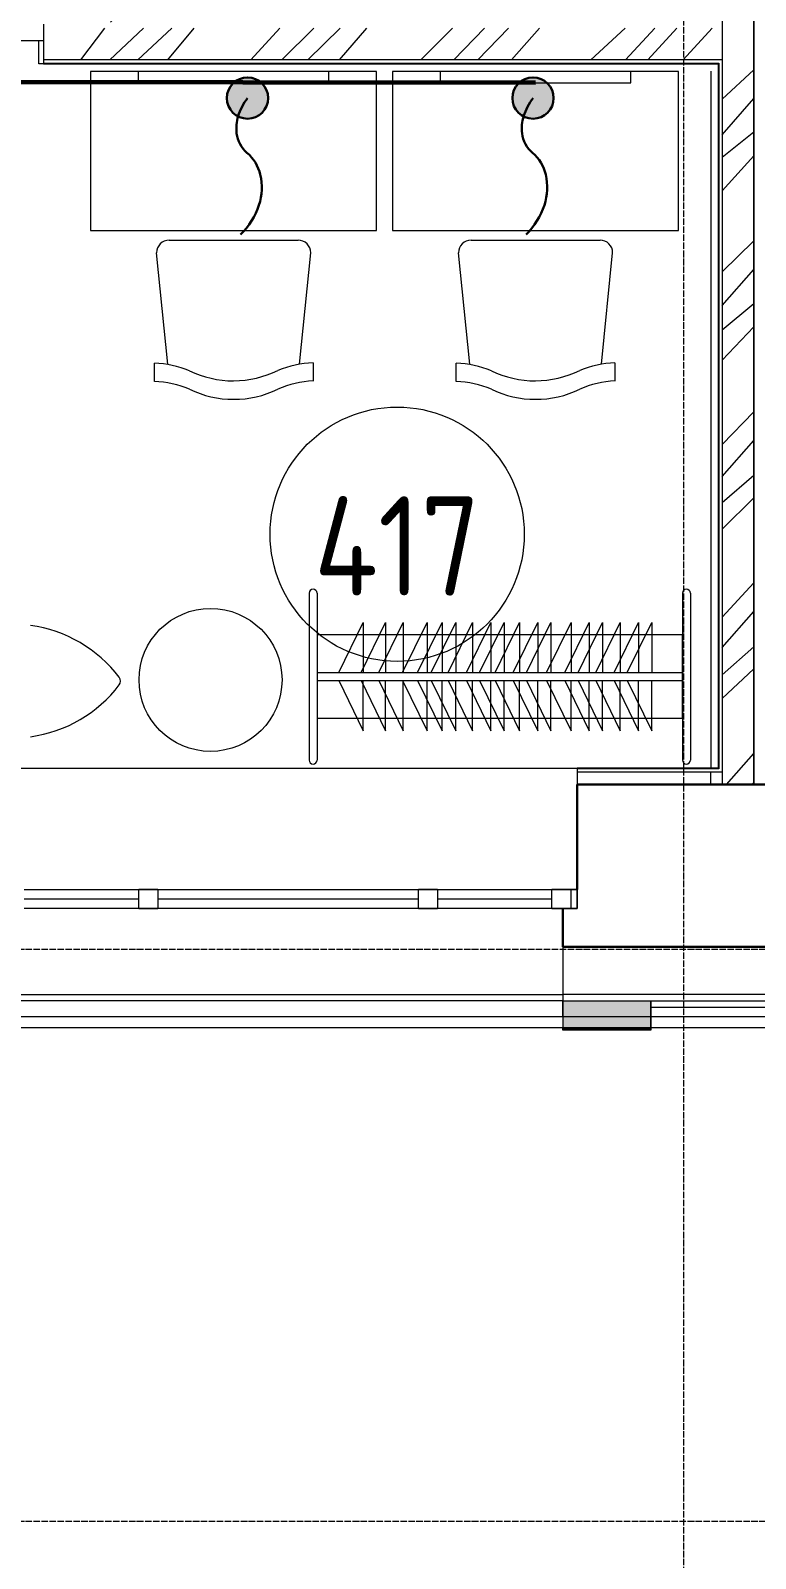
# Model space of a CAD drawing. Header units: millimetres. Extents: x -32 to 417638015, y -35 to 175284279.
# Drawn here: x 417427062 to 417429343, y 175231663 to 175236470 of the extents above; entities that cross this region are included whole.
import ezdxf
from ezdxf import colors
from ezdxf.entities.mleader import LeaderData, LeaderLine
from ezdxf.math import Vec2, Vec3

# ---------------------------------------------------------------- set-up
doc = ezdxf.new("R2010")
doc.units = ezdxf.units.MM
doc.linetypes.add('ADSK_Линия сетки', pattern=[25, 20, -2.5, 0, -2.5])
for name, color, linetype, lineweight in [('_ Окна', 7, 'Continuous', 9), ('_ЭМ_гофра', 5, 'Continuous', 60), ('Аннотация', 7, 'Continuous', 18), ('Двери', 7, 'Continuous', 9), ('Ограждение', 7, 'Continuous', 9), ('Окна', 7, 'Continuous', 9), ('Оси', 253, 'Continuous', 9), ('Перекрытие', 7, 'Continuous', 18), ('Стены наружные', 7, 'Continuous', 18), ('Стены несущие', 7, 'Continuous', 30), ('Стены отделка', 7, 'Continuous', 30), ('Стены штриховка', 7, 'Continuous', 9), ('ТХ', 5, 'Continuous', 0), ('ТХ_Задание ЭОМ_СС', 6, 'Continuous', 0), ('ШТРИХОВКА', 252, 'Continuous', 15), ('ЭОМ_Кабельный вывод', 1, 'Continuous', 35)]:
    doc.layers.add(name, color=color, linetype=linetype, lineweight=lineweight)
doc.layers.add('_ЭМ_Надписи', color=7, linetype='Continuous')
doc.layers.add('Линии', color=7, linetype='Continuous', lineweight=9, true_color=0x00a600)
doc.styles.add('GOST Common', font='GOST_Common.ttf', dxfattribs={"width": 0.9, "height": 349.9999999999996})
doc.styles.add('ЭОМ', font='isocpeur.ttf', dxfattribs={"width": 0.85, "height": 250})

# ---------------------------------------------------------------- blocks, each defined once
blk = doc.blocks.new('_ЭМ_ТХ2_4 Этаж')
at = {"color": 8}
for centre, radius, start, end in [((42751.34093579484, 2483.773916311562), 424.0169514317633, 37.33783500678599, 82.14828665425509), ((43072.56395527555, 2728.815685875714), 20, 322.662164993214, 37.33783500678599), ((42751.34093579484, 2973.857455439866), 424.0169514317633, 277.8517133457449, 322.662164993214)]:
    blk.add_arc(centre, radius, start, end, dxfattribs=at)
at = {"layer": 'ТХ', "color": 8}
for p, q in [((43245.41175366772, 4116.238134827494), (43651.45754025551, 4116.238134827494)), ((44195.41175366772, 4116.238134827494), (44601.45754025551, 4116.238134827494)), ((43241.40268115682, 3725.421902864093), (43205.82879505714, 4076.655176216662)), ((43655.46661276638, 3725.421902864093), (43691.04049886606, 4076.655176216662)), ((44191.40268115682, 3725.421902864093), (44155.82879505714, 4076.655176216662)), ((44605.46661276638, 3725.421902864093), (44641.04049886606, 4076.655176216662)), ((43198.93117159553, 3671.818390695669), (43198.93117159553, 3729.334666748735)), ((43698.17777331686, 3729.867224860296), (43698.17777331686, 3672.084669751552)), ((44148.93117159553, 3671.818390695669), (44148.93117159553, 3729.334666748735)), ((44648.17777331686, 3729.867224860296), (44648.17777331686, 3672.084669751552))]:
    blk.add_line(p, q, dxfattribs=at)
for points in [[(42998.43464696157, 4146.23813482745), (43898.43464696157, 4146.23813482745), (43898.43464696157, 4646.23813482745), (42998.43464696157, 4646.23813482745)], [(43948.43464696157, 4146.23813482745), (44848.43464696157, 4146.23813482745), (44848.43464696157, 4646.23813482745), (43948.43464696157, 4646.23813482745)], [(43710.80023041676, 2611.718966790002), (44860.80023041676, 2611.718966790002), (44860.80023041676, 2874.218966790002), (43710.80023041676, 2874.218966790002)]]:
    blk.add_lwpolyline(points, close=True, dxfattribs=at)
for points in [[(43148.43464696157, 4646.23813482745), (43148.43464696157, 4611.23813482745), (43748.43464696157, 4611.23813482745), (43748.43464696157, 4646.23813482745)], [(44098.43464696157, 4646.23813482745), (44098.43464696157, 4611.23813482745), (44698.43464696157, 4611.23813482745), (44698.43464696157, 4646.23813482745)], [(43685.80023041676, 3005.468966790002), (43685.80023041676, 2480.468966790002)], [(43685.80023041676, 3005.468966790002), (43685.80023041676, 3005.468966790002)], [(43710.80023041676, 3005.469042428296), (43710.80023041676, 2480.46891222195)], [(44860.80023041676, 3005.468966790002), (44860.80023041676, 2480.468966790002)], [(44885.80023041676, 3005.469031848472), (44885.80023041676, 2480.468966790002)], [(43779.25140050362, 2755.468966790002), (43856.15385225724, 2913.361204155248), (43856.15385225724, 2755.468966790002)], [(43849.51586428593, 2755.468966790002), (43926.41831603955, 2913.361204155248), (43926.41831603955, 2755.468966790002)], [(43905.44091323327, 2755.468966790002), (43982.34336504649, 2913.361204155248), (43982.34336504649, 2755.468966790002)], [(43980.0073494048, 2755.468966790002), (44056.90980115841, 2913.361204155248), (44056.90980115841, 2755.468966790002)], [(44027.32815781544, 2755.468966790002), (44104.23060962866, 2913.361204155248), (44104.23060962866, 2755.468966790002)], [(44070.34728971432, 2755.468966790002), (44147.24974152754, 2913.361204155248), (44147.24974152754, 2755.468966790002)], [(44123.40415993641, 2755.468966790002), (44200.30661174963, 2913.361204155248), (44200.30661174963, 2755.468966790002)], [(44180.76300248812, 2755.468966790002), (44257.66545424174, 2913.361204155248), (44257.66545424174, 2755.468966790002)], [(44222.34834078263, 2755.468966790002), (44299.25079259585, 2913.361204155248), (44299.25079259585, 2755.468966790002)], [(44271.10294285725, 2755.468966790002), (44348.00539461087, 2913.361204155248), (44348.00539461087, 2755.468966790002)], [(44328.46178534935, 2755.468966790002), (44405.36423716258, 2913.361204155248), (44405.36423716258, 2755.468966790002)], [(44370.04712370347, 2755.468966790002), (44446.94957551669, 2913.361204155248), (44446.94957551669, 2755.468966790002)], [(44433.14173218916, 2755.468966790002), (44510.04418400239, 2913.361204155248), (44510.04418400239, 2755.468966790002)], [(44490.50057474087, 2755.468966790002), (44567.40302649449, 2913.361204155248), (44567.40302649449, 2755.468966790002)], [(44532.08591303538, 2755.468966790002), (44608.9883648486, 2913.361204155248), (44608.9883648486, 2755.468966790002)], [(44588.01037040661, 2755.468966790002), (44664.91282221983, 2913.361204155248), (44664.91282221983, 2755.468966790002)], [(44645.36921295832, 2755.468966790002), (44722.27166471194, 2913.361204155248), (44722.27166471194, 2755.468966790002)], [(44686.95455125283, 2755.468966790002), (44763.85700306605, 2913.361204155248), (44763.85700306605, 2755.468966790002)], [(43710.80023041676, 2755.468966790002), (44860.80023041676, 2755.468966790002)], [(43710.80023041676, 2730.468966790002), (44860.80023041676, 2730.468966790002)], [(43779.25140050362, 2730.468966790002), (43856.15385225724, 2572.576729424756), (43856.15385225724, 2730.468966790002)], [(43849.51586428593, 2730.468966790002), (43926.41831603955, 2572.576729424756), (43926.41831603955, 2730.468966790002)], [(43905.44091323327, 2730.468966790002), (43982.34336504649, 2572.576729424756), (43982.34336504649, 2730.468966790002)], [(43980.0073494048, 2730.468966790002), (44056.90980115841, 2572.576729424756), (44056.90980115841, 2730.468966790002)], [(44027.32815781544, 2730.468966790002), (44104.23060962866, 2572.576729424756), (44104.23060962866, 2730.468966790002)], [(44070.34728971432, 2730.468966790002), (44147.24974152754, 2572.576729424756), (44147.24974152754, 2730.468966790002)], [(44123.40415993641, 2730.468966790002), (44200.30661174963, 2572.576729424756), (44200.30661174963, 2730.468966790002)], [(44180.76300248812, 2730.468966790002), (44257.66545424174, 2572.576729424756), (44257.66545424174, 2730.468966790002)], [(44222.34834078263, 2730.468966790002), (44299.25079259585, 2572.576729424756), (44299.25079259585, 2730.468966790002)], [(44271.10294285725, 2730.468966790002), (44348.00539461087, 2572.576729424756), (44348.00539461087, 2730.468966790002)], [(44328.46178534935, 2730.468966790002), (44405.36423716258, 2572.576729424756), (44405.36423716258, 2730.468966790002)], [(44370.04712370347, 2730.468966790002), (44446.94957551669, 2572.576729424756), (44446.94957551669, 2730.468966790002)], [(44433.14173218916, 2730.468966790002), (44510.04418400239, 2572.576729424756), (44510.04418400239, 2730.468966790002)], [(44490.50057474087, 2730.468966790002), (44567.40302649449, 2572.576729424756), (44567.40302649449, 2730.468966790002)], [(44532.08591303538, 2730.468966790002), (44608.9883648486, 2572.576729424756), (44608.9883648486, 2730.468966790002)], [(44588.01037040661, 2730.468966790002), (44664.91282221983, 2572.576729424756), (44664.91282221983, 2730.468966790002)], [(44645.36921295832, 2730.468966790002), (44722.27166471194, 2572.576729424756), (44722.27166471194, 2730.468966790002)], [(44686.95455125283, 2730.468966790002), (44763.85700306605, 2572.576729424756), (44763.85700306605, 2730.468966790002)], [(44873.3001295061, 2467.968966790002), (44873.30033132742, 2467.968966790002)]]:
    blk.add_lwpolyline(points, dxfattribs=at)
blk.add_circle((43375.57990261662, 2732.617232682751), 225, dxfattribs=at)
for centre, radius, start, end in [((43245.41175366772, 4076.655176216918), 39.58295861057559, 90, 180.0000000005211), ((43651.45754025548, 4076.655176216918), 39.58295861057559, 359.9999999994789, 90), ((44195.41175366772, 4076.655176216918), 39.58295861057559, 90, 180.0000000005211), ((44601.45754025548, 4076.655176216918), 39.58295861057559, 359.9999999994789, 90), ((43187.70150212912, 3414.029211189874), 315.5053656936938, 67.30392694311874, 87.96026101940048), ((43448.69146451014, 3995.246642904312), 321.8306803474504, 244.3612946005991, 269.954278555431), ((43442.5651047265, 4013.325419111061), 339.9600278277715, 270.9892830939145, 295.2718350658836), ((43709.40744278321, 3414.561769303313), 315.5053656918224, 92.03973898059955, 112.6960730568813), ((44137.70150212912, 3414.029211189874), 315.5053656936938, 67.30392694311874, 87.96026101940048), ((44398.69146451014, 3995.246642904312), 321.8306803474504, 244.3612946005991, 269.954278555431), ((44392.5651047265, 4013.325419111061), 339.9600278277715, 270.9892830939145, 295.2718350658836), ((44659.40744278321, 3414.561769303313), 315.5053656918224, 92.03973898059955, 112.6960730568813), ((43189.85657917461, 3368.044433457399), 303.3739814454822, 66.75305190514018, 88.28589976556259), ((43710.95808844749, 3371.998991118162), 301.4106871721627, 92.37950289174873, 114.1383914908567), ((44139.85657917461, 3368.044433457399), 303.3739814454822, 66.75305190514018, 88.28589976556259), ((44660.95808844749, 3371.998991118162), 301.4106871721627, 92.37950289174873, 114.1383914908567), ((43448.58495292292, 3937.150053377991), 321.8306803474504, 244.3612946005991, 269.954278555431), ((43448.07410577833, 3938.309124481777), 322.9897488788007, 270.04506280802, 295.5918781137556), ((44398.58495292292, 3937.150053377991), 321.8306803474504, 244.3612946005991, 269.954278555431), ((44398.07410577833, 3938.309124481777), 322.9897488788007, 270.04506280802, 295.5918781137556), ((43698.30023041676, 3005.468966790002), 12.5, 0, 180), ((44873.30023041676, 3005.468966790002), 12.5, 0, 180), ((43698.30023041676, 2480.468966790002), 12.5, 180, 0), ((44873.30023041676, 2480.468966790002), 12.5, 180, 0)]:
    blk.add_arc(centre, radius, start, end, dxfattribs=at)
blk = doc.blocks.new('План 4 этажа')
at = {"layer": 'Ограждение', "transparency": 33554432}
blk.add_hatch(color=8, dxfattribs=at).paths.add_polyline_path([(38576.07742563516, 1874.938330652134), (38852.49553615823, 1874.938330652134), (38852.49553615823, 1961.125957870041), (38576.07742563516, 1961.125957870041), (38576.07742563516, 1877.133406089561)])
h = blk.add_hatch(color=8, dxfattribs=at)
h.paths.add_polyline_path([(38576.07742563516, 1869.34835541615), (38852.49553615823, 1869.34835541615), (38852.49553615823, 1870.614894915954), (38576.07742563516, 1870.614894915954)])
h.paths.add_polyline_path([(38852.49553615823, 1873.194124740141), (38852.49553615823, 1873.642229574616), (38576.07742563516, 1873.194124740141)])
at = {"layer": 'Стены штриховка'}
h = blk.add_hatch(dxfattribs=at)
h.set_pattern_fill('ANSI34', color=8, scale=20)
h.set_pattern_definition([(45, (591.9394108331762, 243.9018102923292), (-269.4076836320746, 269.4076836320746), []), (45, (681.7420108331135, 243.9018102923292), (-269.4076836320746, 269.4076836320746), []), (45, (771.5446108331671, 243.9018102923292), (-269.4076836320746, 269.4076836320746), []), (45, (861.3474108331138, 243.9018102923292), (-269.4076836320746, 269.4076836320746), [])])
h.paths.add_polyline_path([(37251.93941083318, 8472.139945119387), (37151.93941083318, 8472.139945119387), (37151.93941083318, 8282.139945119387), (37251.93941083318, 8282.139945119387)], flags=17)
h.paths.add_polyline_path([(39176.93941083318, 2642.13340609282), (39176.93941083318, 8492.139945119387), (39076.93941083318, 8492.139945119387), (39076.93941083318, 5022.139945119387), (37251.93941083318, 5022.139945119387), (37251.93941083318, 7212.139945119387), (37151.93941083318, 7212.139945119387), (37151.93941083318, 5022.139945119387), (36941.93941083318, 5022.139945119387), (36941.93941083318, 4922.139945119387), (39076.93941083318, 4922.139945119445), (39076.93941083318, 2642.13340609282)])
at = {"layer": '_ Окна', "color": 8, "lineweight": 18}
for p, q in [((37241.07742563507, 2252.133406091831), (37241.07742563507, 2312.133406091831)), ((37241.07742563507, 2312.133406091831), (37301.07742563507, 2312.133406091831)), ((37301.07742563507, 2312.133406091831), (37301.07742563507, 2252.133406091831)), ((38121.07742563507, 2252.133406091831), (38121.07742563507, 2312.133406091831)), ((38121.07742563507, 2312.133406091831), (38181.07742563507, 2312.133406091831)), ((38181.07742563507, 2312.133406091831), (38181.07742563507, 2252.133406091831)), ((38541.07742563507, 2252.133406091831), (38541.07742563507, 2312.133406091831)), ((38541.07742563507, 2312.133406091831), (38621.07742563507, 2312.133406091831)), ((38621.07742563507, 2312.133406091831), (38621.07742563507, 2252.133406091831)), ((37301.07742563507, 2252.133406091831), (37241.07742563507, 2252.133406091831)), ((38181.07742563507, 2252.133406091831), (38121.07742563507, 2252.133406091831)), ((38621.07742563507, 2252.133406091831), (38541.07742563507, 2252.133406091831))]:
    blk.add_line(p, q, dxfattribs=at)
at = {"layer": '_ Окна', "color": 8}
for p, q in [((38601.07742563507, 2312.133406091831), (38601.07742563507, 2252.133406091831)), ((37241.07742563507, 2282.133406091831), (36881.07742563507, 2282.133406091831)), ((38121.07742563507, 2282.133406091831), (37301.07742563507, 2282.133406091831)), ((38541.07742563507, 2282.133406091831), (38181.07742563507, 2282.133406091831))]:
    blk.add_line(p, q, dxfattribs=at)
at = {"layer": 'Двери', "color": 8}
for p, q in [((36941.93941083318, 5022.139945119445), (36941.93941083318, 4982.139945119445)), ((36941.93941083318, 4982.139945119445), (36854.93941083318, 4982.139945119445))]:
    blk.add_line(p, q, dxfattribs=at)
at = {"layer": 'Линии', "color": 8}
blk.add_circle((38054.58027244575, 3429.87359011051), 400, dxfattribs=at)
at = {"layer": 'Ограждение', "color": 8}
for p, q in [((38576.0774256351, 1961.125957870041), (38576.0774256351, 1962.133406092704)), ((38576.0774256351, 1961.125957870041), (38576.0774256351, 1912.133406089561)), ((38576.0774256351, 1912.133406089561), (38576.0774256351, 1961.125957870041)), ((38852.49553615819, 1961.125957870041), (38576.0774256351, 1961.125957870041)), ((38852.49553615819, 1961.125957870041), (38576.0774256351, 1961.125957870041)), ((38852.49553615819, 1942.13340609282), (38852.49553615819, 1961.125957870041)), ((38852.49553615819, 1942.13340609282), (38852.49553615819, 1869.341723460413)), ((38852.49553615819, 1870.664890350425), (38852.49553615819, 1942.13340609282)), ((38576.0774256351, 1877.133406089561), (38576.0774256351, 1870.664890350425)), ((38576.0774256351, 1869.341723460413), (38576.0774256351, 1877.133406089561)), ((38576.0774256351, 1870.664890350425), (38576.0774256351, 1874.938330652134)), ((38576.0774256351, 1874.938330652134), (38576.0774256351, 1873.642229574616)), ((38852.49553615819, 1874.938330652134), (38576.0774256351, 1874.938330652134)), ((38852.49553615819, 1873.642229574616), (38852.49553615819, 1874.938330652134)), ((38852.49553615819, 1874.938330652134), (38852.49553615819, 1870.664890350425)), ((38576.0774256351, 1873.642229574616), (38576.0774256351, 1870.664890350425)), ((38576.0774256351, 1870.664890350425), (38576.0774256351, 1873.642229574616)), ((38576.0774256351, 1873.642229574616), (38576.0774256351, 1870.664890350425)), ((38852.49553615819, 1873.642229574616), (38576.0774256351, 1873.642229574616)), ((38576.0774256351, 1872.868074603728), (38576.0774256351, 1873.194124740141)), ((38852.49553615819, 1873.194124740141), (38576.0774256351, 1873.194124740141)), ((38576.0774256351, 1870.951010407007), (38576.0774256351, 1872.868074603728)), ((38576.0774256351, 1872.868074603728), (38576.0774256351, 1870.951010407007)), ((38852.49553615819, 1872.868074603728), (38576.0774256351, 1872.868074603728)), ((38576.0774256351, 1870.614894915954), (38576.0774256351, 1870.951010407007)), ((38852.49553615819, 1870.951010407007), (38576.0774256351, 1870.951010407007)), ((38576.0774256351, 1869.34835541615), (38576.0774256351, 1870.664890350425)), ((38576.0774256351, 1870.664890350425), (38576.0774256351, 1869.341723460413)), ((38852.49553615819, 1870.664890350425), (38576.0774256351, 1870.664890350425)), ((38852.49553615819, 1870.614894915954), (38576.0774256351, 1870.614894915954)), ((38576.0774256351, 1870.335607216053), (38576.0774256351, 1869.34835541615)), ((38852.49553615819, 1870.335607216053), (38576.0774256351, 1870.335607216053)), ((38852.49553615819, 1869.34835541615), (38576.0774256351, 1869.34835541615)), ((38852.49553615819, 1869.341723460413), (38576.0774256351, 1869.341723460413)), ((38852.49553615819, 1870.664890350425), (38852.49553615819, 1873.642229574616)), ((38852.49553615819, 1873.642229574616), (38852.49553615819, 1870.664890350425)), ((38852.49553615819, 1870.664890350425), (38852.49553615819, 1873.642229574616)), ((38852.49553615819, 1873.194124740141), (38852.49553615819, 1872.868074603728)), ((38852.49553615819, 1870.951010407007), (38852.49553615819, 1872.868074603728)), ((38852.49553615819, 1872.868074603728), (38852.49553615819, 1870.951010407007)), ((38852.49553615819, 1870.951010407007), (38852.49553615819, 1870.614894915954)), ((38852.49553615819, 1869.341723460413), (38852.49553615819, 1870.664890350425)), ((38852.49553615819, 1870.664890350425), (38852.49553615819, 1869.34835541615)), ((38852.49553615819, 1869.34835541615), (38852.49553615819, 1870.335607216053))]:
    blk.add_line(p, q, dxfattribs=at)
at = {"layer": 'Окна', "color": 8}
for p, q in [((36881.07742563507, 2312.133406091889), (37241.07742563507, 2312.133406091889)), ((37301.07742563507, 2312.133406091831), (37241.07742563507, 2312.133406091831)), ((37301.07742563507, 2312.133406091889), (38121.07742563507, 2312.133406091889)), ((38181.07742563507, 2312.133406091831), (38121.07742563507, 2312.133406091831)), ((38181.07742563507, 2312.133406091889), (38541.07742563507, 2312.133406091889)), ((38621.07742563507, 2312.133406091831), (38541.07742563507, 2312.133406091831)), ((38621.07742563507, 2252.133406091831), (38621.07742563507, 2312.133406091831)), ((37241.07742563507, 2252.133406091831), (36881.07742563507, 2252.133406091831)), ((37241.07742563507, 2252.133406091831), (37301.07742563507, 2252.133406091831)), ((38121.07742563507, 2252.133406091831), (37301.07742563507, 2252.133406091831)), ((38121.07742563507, 2252.133406091831), (38181.07742563507, 2252.133406091831)), ((38541.07742563507, 2252.133406091831), (38181.07742563507, 2252.133406091831)), ((38541.07742563507, 2252.133406091831), (38621.07742563507, 2252.133406091831))]:
    blk.add_line(p, q, dxfattribs=at)
at = {"layer": 'Оси', "color": 8, "linetype": 'ADSK_Линия сетки'}
for p, q in [((38956.50476387143, -3353.100552087533), (38956.50476387149, 21083.27758073719)), ((-10052.17750458437, 2124.489036623097), (51155.03272199619, 2124.489036622923)), ((-10052.17750458437, 324.4890366230975), (51155.03272199613, 324.4890366229229))]:
    blk.add_line(p, q, dxfattribs=at)
at = {"layer": 'Перекрытие', "color": 8}
for p, q in [((36926.93941083318, 4910.139945119387), (36926.93941083318, 4982.139945119445)), ((36941.93941083318, 4910.139945119387), (36926.93941083318, 4910.139945119387))]:
    blk.add_line(p, q, dxfattribs=at)
at = {"layer": 'Стены наружные', "color": 8}
for p, q in [((36801.07742563507, 2694.13340609282), (38621.07742563507, 2694.13340609282)), ((36841.07742563507, 1982.13340609282), (38576.07742563507, 1982.13340609282)), ((38576.07742563507, 1962.13340609282), (36841.07742563507, 1962.13340609282)), ((8460.180587742012, 1912.133406089677), (39661.07609150128, 1912.133406089561)), ((41822.00930412405, 1877.133406089561), (36502.49553615809, 1877.133406089561)), ((38576.07742563507, 1912.133406089561), (41857.03743222577, 1912.133406089677)), ((38576.07742563507, 1912.133406089561), (38576.07742563507, 1877.133406089561))]:
    blk.add_line(p, q, dxfattribs=at)
at = {"layer": 'Стены несущие', "color": 8}
for p, q in [((38621.07742563507, 2642.13340609282), (38621.07742563507, 2312.133406091831)), ((38621.07742563507, 2642.13340609282), (39621.07609150128, 2642.13340609282)), ((38576.07742563507, 2252.133406091831), (38576.07742563507, 2132.13340609282)), ((38576.07742563507, 2132.13340609282), (39661.07609150128, 2132.13340609282))]:
    blk.add_line(p, q, dxfattribs=at)
at = {"layer": 'Стены отделка', "color": 8, "lineweight": 9}
for p, q in [((39076.93941083318, 7856.544138378056), (39076.93941083318, 2642.13340609282)), ((39176.93941083318, 2642.13340609282), (39176.93941083318, 7852.139945119387)), ((36941.93941083318, 5034.139945119387), (36941.93941083318, 4910.139945119387)), ((36941.93941083318, 4910.139945119387), (39064.93941083318, 4910.139945119387)), ((39064.93941083318, 4910.139945119387), (39064.93941083318, 2694.133406092762)), ((38621.07742563507, 2694.133406092762), (38621.07742563507, 2642.13340609282)), ((39064.93941083318, 2694.133406092762), (38621.07742563507, 2694.133406092762)), ((39041.50476387166, 2642.13340609282), (39041.50476387166, 2682.133406092762)), ((39041.93941083318, 2682.133406092762), (39076.93941083318, 2682.133406092762)), ((38576.07742563507, 2132.13340609282), (38576.07742563507, 1962.13340609282)), ((39661.07609150128, 1982.13340609282), (38576.07742563507, 1982.13340609282)), ((38576.07742563507, 1962.13340609282), (39661.07609150128, 1962.133406092762)), ((38852.49553615809, 1962.13340609282), (38852.49553615809, 1942.13340609282)), ((38852.49553615809, 1942.13340609282), (39252.49553615809, 1942.13340609282))]:
    blk.add_line(p, q, dxfattribs=at)
at = {"layer": 'Стены штриховка', "color": 8}
for p, q in [((39176.93941083318, 8492.139945119445), (39176.93941083318, 2642.13340609282)), ((39076.93941083318, 7852.139945119387), (39076.93941083318, 2642.13340609282)), ((39176.93941083318, 7852.139945119387), (39176.93941083318, 2642.13340609282)), ((39076.93941083318, 4922.139945119445), (36941.93941083318, 4922.139945119387)), ((36941.93941083318, 4912.139945119387), (39066.93941083329, 4912.139945119503)), ((39066.93941083329, 4912.139945119503), (39066.93941083341, 2692.13340609282)), ((39076.93941083318, 4922.139945119445), (39076.93941083318, 2642.13340609282)), ((39041.93941083306, 4887.139945119387), (39041.93941083318, 2692.13340609282)), ((39066.93941083341, 2692.13340609282), (38621.07742563507, 2692.133406092762)), ((38621.07742563507, 2682.133406092762), (39041.93941083318, 2682.133406092762))]:
    blk.add_line(p, q, dxfattribs=at)
at = {"layer": 'Аннотация', "color": 8, "lineweight": 9, "insert": (38054.58027244575, 3392.925469851878), "char_height": 312.5000000000001, "width": 520.2111192702771, "attachment_point": 5, "line_spacing_factor": 1.022765581104984, "style": 'GOST Common'}
blk.add_mtext('417', dxfattribs=at)
blk = doc.blocks.new('*U790')
at = {"lineweight": -2}
h = blk.add_hatch(color=0, dxfattribs=at)
h.dxf.hatch_style = 1
edge = h.paths.add_edge_path()
edge.add_arc((0, 0), 64.99999999999999, 0, 360)
at = {"color": 0, "lineweight": -2}
blk.add_lwpolyline([(0, 0, -0.08936249028699324), (-56.97456346954949, -29.41709668970263, -0.1054592248489479), (-111.2652997080294, -34.2193553929513, -0.1873399643475958), (-171.9810262243399, -1.654433486256588, 0.1592570552632497), (-240.558377878956, 40.09204580356246, 0.1381598355351745), (-336.7434551163078, 35.89434097772137, 0.1214254163346998), (-429.1684163067308, -22.03386083686538)], format="xyb", dxfattribs=at)
blk.add_circle((0, 0), 64.99999999999999, dxfattribs=at)
at = {"color": 7, "style": 'GOST Common', "width": 0.9}
blk.add_attdef('ОБОРУДОВАНИЕ', (25.45192302420901, 114.7032888709673), '', height=250, dxfattribs=at)
blk = doc.blocks.new('*U791')
at = {"lineweight": -2}
h = blk.add_hatch(color=0, dxfattribs=at)
h.dxf.hatch_style = 1
edge = h.paths.add_edge_path()
edge.add_arc((0, 0), 64.99999999999999, 0, 360)
at = {"color": 0, "lineweight": -2}
blk.add_lwpolyline([(0, 0, -0.08936249028699324), (-56.97456346954949, -29.41709668970263, -0.1054592248489479), (-111.2652997080294, -34.2193553929513, -0.1873399643475958), (-171.9810262243399, -1.654433486256588, 0.1592570552632497), (-240.558377878956, 40.09204580356246, 0.1381598355351745), (-336.7434551163078, 35.89434097772137, 0.1214254163346998), (-429.1684163067308, -22.03386083686538)], format="xyb", dxfattribs=at)
blk.add_circle((0, 0), 64.99999999999999, dxfattribs=at)
at = {"color": 7, "style": 'GOST Common', "width": 0.9}
blk.add_attdef('ОБОРУДОВАНИЕ', (25.45192302420901, 114.7032888709673), '', height=250, dxfattribs=at)

msp = doc.modelspace()

# ---------------------------------------------------------------- linework, layer by layer
at = {"layer": '_ЭМ_гофра', "linetype": 'ByBlock'}
msp.add_lwpolyline([(417428650.8989577, 175236305.8030959), (417426807.2162645, 175236307.6581788)], dxfattribs=at)

# ---------------------------------------------------------------- block references
at = {"layer": 'ТХ_Задание ЭОМ_СС', "lineweight": 50}
msp.add_blockref('_ЭМ_ТХ2_4 Этаж', (417384252.4643108, 175231694.5649611), dxfattribs=at)
at = {"layer": 'ШТРИХОВКА'}
msp.add_blockref('План 4 этажа', (417390160.9595469, 175231455.6631508), dxfattribs=at)
at = {"layer": 'ЭОМ_Кабельный вывод', "lineweight": 30, "xscale": -1, "rotation": 270}
for name, p in [('*U790', (417427744.4969651, 175236257.5929958)), ('*U791', (417428642.8904448, 175236257.5929958))]:
    msp.add_blockref(name, p, dxfattribs=at)

# ---------------------------------------------------------------- leaders
at = {"layer": '_ЭМ_Надписи', "color": 7, "ltscale": 5}
ml = msp.add_multileader_mtext('Standard', dxfattribs=at)
ml.set_content('{\\fGOST Common|b0|i0|c0|p34;\\W0.9;\\C256;4\\fGOST Common|b0|i0|c204|p34;ЩРС\\fGOST Common|b0|i0|c0|p34;-2\\fISOCPEUR|b0|i0|c204|p34;\\W0.85; Гр.12\\P\\W1;\\C0;Раб.место учителя, ноутбук}', color=1, style='ЭОМ')
ml.set_leader_properties()
ml.build(insert=Vec2(0, 0))
ml.multileader.update_dxf_attribs({"text_left_attachment_type": 6, "text_right_attachment_type": 6, "dogleg_length": 0, "arrow_head_size": 200})
ctx = ml.context
ctx.base_point, ctx.char_height, ctx.arrow_head_size, ctx.landing_gap_size, ctx.plane_origin = Vec3(417428419.8197578, 175229913.78399, -64.26463315267222), 250, 200, 0, Vec3(417408211.3357249, 175243366.6884485, -64.26463315267222)
ctx.left_attachment, ctx.right_attachment = 6, 6
notes = []
notes.append((ctx, [(1, (1, 1, 0), (417430199.8197578, 175229913.78399, -64.26463315267222), (-1, 0), 0, [(0, [(417430614.6302209, 175234675.3045448, -64.26463315267222)], 0, [])])]))
ctx.mtext.insert, ctx.mtext.width, ctx.mtext.defined_height, ctx.mtext.flow_direction = Vec3(417428419.8197578, 175230238.78399, -64.26463315267222), 2073.809115969734, 545.6159617257083, 5
for ctx, leaders in notes:
    for number, flags, end, landing, length, lines in leaders:
        leader = LeaderData()
        leader.index, (leader.has_last_leader_line, leader.has_dogleg_vector, leader.attachment_direction) = number, flags
        leader.last_leader_point, leader.dogleg_vector, leader.dogleg_length = Vec3(end), Vec3(landing), length
        for number, points, colour, breaks in lines:
            line = LeaderLine()
            line.index, line.vertices, line.color, line.breaks = number, Vec3.list(points), colors.encode_raw_color(colour), breaks
            leader.lines.append(line)
        ctx.leaders.append(leader)

doc.saveas('drawing.dxf')
